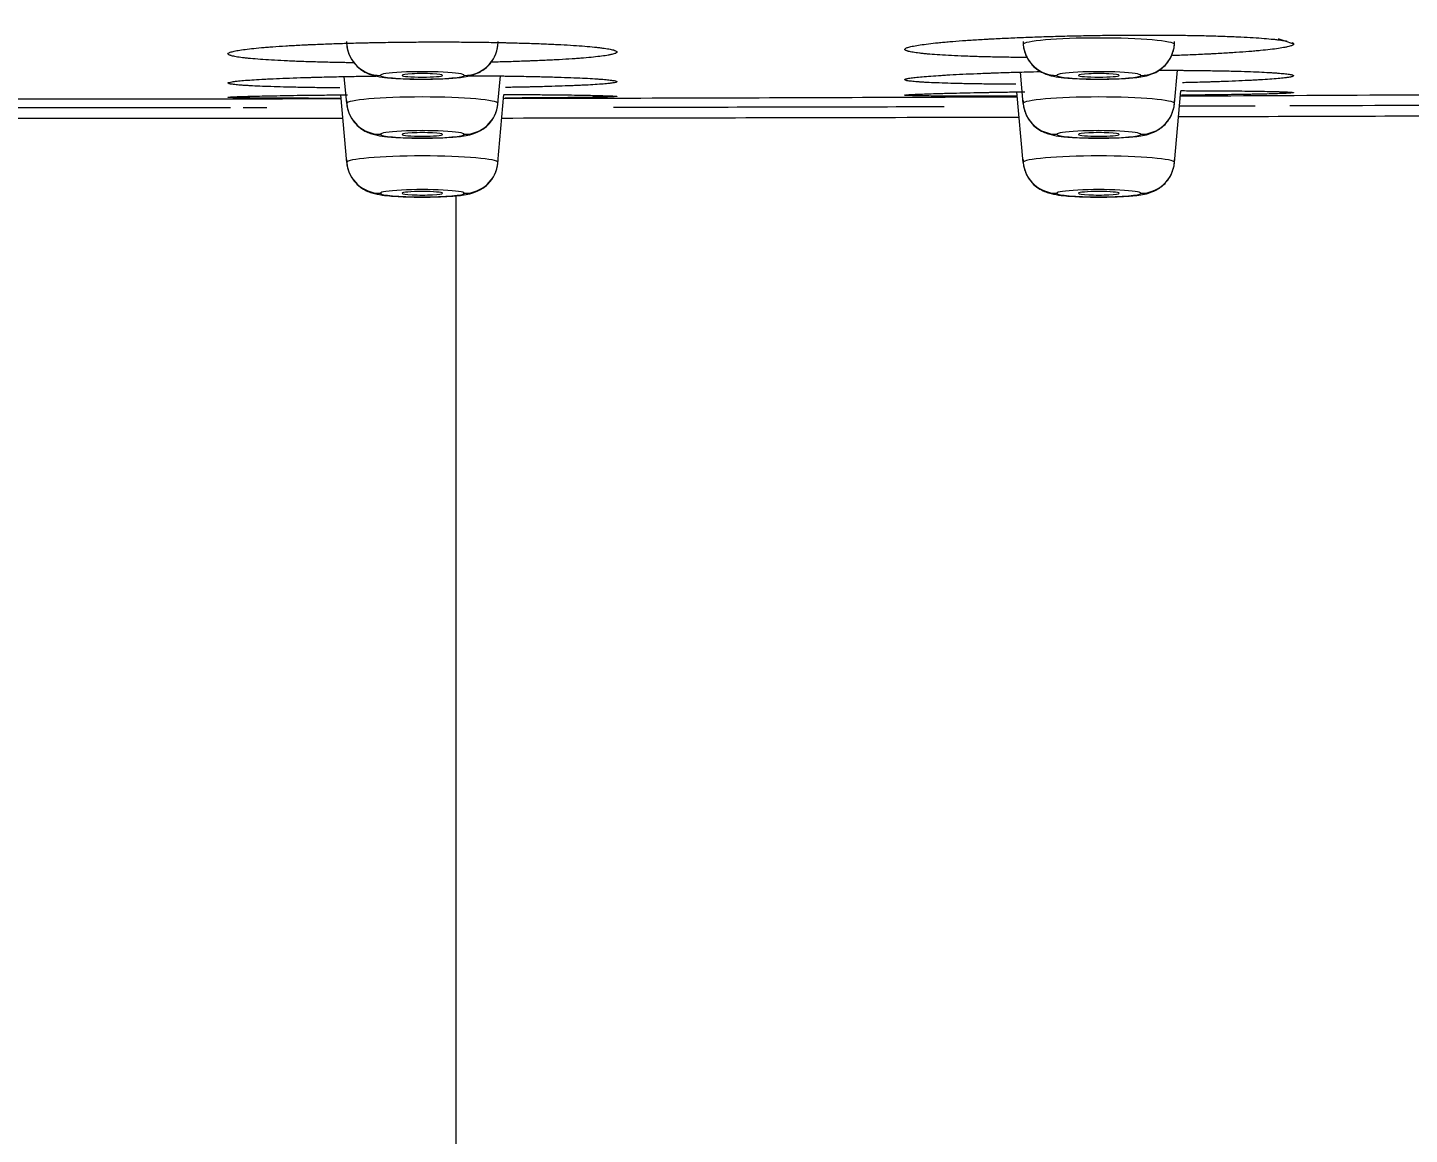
# Model space of a CAD drawing. Header units: millimetres. Extents: x 2433 to 4809, y -10272 to -6912.
# Drawn here: x 3183.12 to 3223.97, y -8053.73 to -8021.01 of the extents above; entities that cross this region are included whole.
import ezdxf

# ---------------------------------------------------------------- set-up
doc = ezdxf.new("R2010")
doc.units = ezdxf.units.MM
doc.layers.add('DIM', color=3, linetype='Continuous', lineweight=13)
doc.styles.add('ARIAL', font='arial.ttf')
doc.dimstyles.get("Standard").update_dxf_attribs({"dimtxt": 15, "dimasz": 15, "dimexe": 0.18, "dimexo": 0.0625, "dimgap": 4, "dimtad": 0, "dimtih": 1, "dimtoh": 1, "dimdec": 1, "dimdsep": 46, "dimtxsty": 'ARIAL', "dimcen": 0, "dimclrd": 3, "dimclre": 3, "dimclrt": 3, "dimadec": 0, "dimazin": 0, "dimtfac": 1, "dimtdec": 1, "dimtofl": 0, "dimtmove": 0, "dimatfit": 3, "dimfxl": 1, "dimtolj": 1, "dimtzin": 0, "dimarcsym": 0})

# ---------------------------------------------------------------- blocks, each defined once
blk = doc.blocks.new('*D39')
at = {"layer": 'Defpoints', "color": 0, "transparency": 16777216}
for p in [(3049.874, -8014.142), (3319.8, -8014.414), (3319.8, -8083.189)]:
    blk.add_point(p, dxfattribs=at)
at = {"layer": 'DIM', "color": 3, "lineweight": -2, "transparency": 16777216}
for p, q in [((3049.874, -8014.204), (3049.874, -8083.369)), ((3319.8, -8014.476), (3319.8, -8083.369)), ((3067.874, -8083.189), (3233.417, -8083.189)), ((3301.8, -8083.189), (3283.432, -8083.189))]:
    blk.add_line(p, q, dxfattribs=at)
at = {"layer": 'DIM', "color": 3, "transparency": 16777216}
for points in [[(3067.874, -8080.189), (3067.874, -8086.189), (3049.874, -8083.189)], [(3301.8, -8080.189), (3301.8, -8086.189), (3319.8, -8083.189)]]:
    blk.add_solid(points, dxfattribs=at)
at = {"layer": 'DIM', "color": 3, "transparency": 16777216, "insert": (3258.425, -8083.189), "char_height": 18, "attachment_point": 5, "style": 'ARIAL'}
blk.add_mtext('\\A1;270', dxfattribs=at)
blk = doc.blocks.new('*D46')
at = {"layer": 'Defpoints', "color": 0, "transparency": 16777216}
for p in [(3184.787, -7905.985), (3696.954, -9950.155), (3696.954, -9950.155)]:
    blk.add_point(p, dxfattribs=at)
at = {"layer": 'DIM', "color": 3, "lineweight": -2, "transparency": 16777216}
for p, q in [((3184.85, -7905.985), (3697.134, -7905.985)), ((3696.954, -7923.985), (3696.954, -8911.271)), ((3696.954, -9932.155), (3696.954, -8944.87)), ((3697.016, -9950.155), (3697.134, -9950.155))]:
    blk.add_line(p, q, dxfattribs=at)
at = {"layer": 'DIM', "color": 3, "transparency": 16777216}
for points in [[(3693.954, -7923.985), (3699.954, -7923.985), (3696.954, -7905.985)], [(3693.954, -9932.155), (3699.954, -9932.155), (3696.954, -9950.155)]]:
    blk.add_solid(points, dxfattribs=at)
at = {"layer": 'DIM', "color": 3, "transparency": 16777216, "insert": (3696.954, -8928.07), "char_height": 18, "attachment_point": 5, "style": 'ARIAL'}
blk.add_mtext('\\A1;(2280)', dxfattribs=at)

msp = doc.modelspace()

# ---------------------------------------------------------------- linework, layer by layer
at = {"linetype": 'Continuous', "lineweight": 18}
for p, q in [((3212.551, -8023.256), (3212.47, -8022.327)), ((3217.024, -8023.256), (3217.11, -8022.272)), ((3192.551, -8023.256), (3192.481, -8022.46)), ((3197.024, -8023.256), (3197.095, -8022.44)), ((3192.551, -8024.999), (3192.376, -8022.999)), ((3197.024, -8024.999), (3197.201, -8022.986)), ((3212.551, -8024.999), (3212.368, -8022.912)), ((3217.024, -8024.999), (3217.21, -8022.875)), ((3195.787, -8366.425), (3195.787, -8025.981))]:
    msp.add_line(p, q, dxfattribs=at)
at = {"linetype": 'Continuous', "lineweight": 13}
for centre, major_axis, ratio, start_param, end_param in [((3193.547, -8021.426), (1, 0), 0.996195, 3.228859, 4.712389), ((3196.028, -8021.426), (-1, 0), 0.996195, 1.570796, 3.054326), ((3214.787, -8021.513), (-2.236, 0), 0.087156, 3.141593, 6.283185), ((3213.547, -8021.426), (1, 0), 0.996195, 3.228859, 4.712389), ((3216.028, -8021.426), (-1, 0), 0.996195, 1.570796, 3.054326), ((3194.787, -8022.422), (1.24, 0), 0.087156, 0, 3.141593), ((3214.787, -8022.422), (1.24, 0), 0.087156, 0, 3.141593), ((3194.787, -8022.422), (1.24, 0), 0.087156, 3.141593, 6.283185), ((3214.787, -8022.422), (1.24, 0), 0.087156, 3.141593, 6.283185), ((3194.787, -8023.256), (-2.236, 0), 0.087156, 3.141593, 6.283185), ((3214.787, -8023.256), (-2.236, 0), 0.087156, 3.141593, 6.283185), ((3194.787, -8024.165), (1.24, 0), 0.087156, 0, 3.141593), ((3194.787, -8024.165), (1.24, 0), 0.087156, 3.141593, 6.283185), ((3214.787, -8024.165), (1.24, 0), 0.087156, 0, 3.141593), ((3214.787, -8024.165), (1.24, 0), 0.087156, 3.141593, 6.283185), ((3194.787, -8024.999), (-2.236, 0), 0.087156, 3.141593, 6.283185), ((3214.787, -8024.999), (-2.236, 0), 0.087156, 3.141593, 6.283185), ((3194.787, -8025.908), (1.24, 0), 0.087156, 0, 3.141593), ((3194.787, -8025.908), (1.24, 0), 0.087156, 3.141593, 6.283185), ((3214.787, -8025.908), (1.24, 0), 0.087156, 0, 3.141593), ((3214.787, -8025.908), (1.24, 0), 0.087156, 3.141593, 6.283185)]:
    msp.add_ellipse(centre, major_axis=major_axis, ratio=ratio, start_param=start_param, end_param=end_param, dxfattribs=at)
at = {"linetype": 'Continuous', "lineweight": 18}
for centre, major_axis, ratio, start_param, end_param in [((3194.787, -8022.422), (0.6, 0), 0.087156, 0, 3.141593), ((3214.787, -8022.422), (0.6, 0), 0.087156, 0, 3.141593), ((3194.787, -8022.422), (0.6, 0), 0.087156, 3.141593, 6.283185), ((3214.787, -8022.422), (0.6, 0), 0.087156, 3.141593, 6.283185), ((3193.547, -8023.169), (1, 0), 0.996195, 3.228859, 4.712389), ((3196.028, -8023.169), (-1, 0), 0.996195, 1.570796, 3.054326), ((3213.547, -8023.169), (1, 0), 0.996195, 3.228859, 4.712389), ((3216.028, -8023.169), (-1, 0), 0.996195, 1.570796, 3.054326), ((3194.787, -8024.168), (0.6, 0), 0.087156, 0, 3.141593), ((3194.787, -8024.168), (0.6, 0), 0.087156, 3.141593, 6.283185), ((3214.787, -8024.168), (0.6, 0), 0.087156, 0, 3.141593), ((3214.787, -8024.168), (0.6, 0), 0.087156, 3.141593, 6.283185), ((3193.547, -8024.912), (1, 0), 0.996195, 3.228859, 4.712389), ((3196.028, -8024.912), (-1, 0), 0.996195, 1.570796, 3.054326), ((3213.547, -8024.912), (1, 0), 0.996195, 3.228859, 4.712389), ((3216.028, -8024.912), (-1, 0), 0.996195, 1.570796, 3.054326), ((3194.787, -8025.908), (-0.6, 0), 0.087156, 3.141593, 6.283185), ((3194.787, -8025.908), (-0.6, 0), 0.087156, 0, 3.141593), ((3214.787, -8025.908), (-0.6, 0), 0.087156, 3.141593, 6.283185), ((3214.787, -8025.908), (-0.6, 0), 0.087156, 0, 3.141593)]:
    msp.add_ellipse(centre, major_axis=major_axis, ratio=ratio, start_param=start_param, end_param=end_param, dxfattribs=at)
for points, knots in [([(3189.042, -8021.783), (3189.043, -8021.773), (3189.053, -8021.763), (3189.094, -8021.742), (3189.123, -8021.732), (3189.18, -8021.717), (3189.202, -8021.711), (3189.249, -8021.701), (3189.275, -8021.696), (3189.36, -8021.681), (3189.425, -8021.671), (3189.571, -8021.651), (3189.651, -8021.641), (3189.829, -8021.622), (3189.926, -8021.612), (3190.058, -8021.6), (3190.084, -8021.598), (3190.139, -8021.593), (3190.167, -8021.591), (3190.252, -8021.584), (3190.31, -8021.58), (3190.49, -8021.567), (3190.616, -8021.558), (3190.882, -8021.542), (3191.021, -8021.534), (3191.24, -8021.523), (3191.315, -8021.52), (3191.429, -8021.514), (3191.467, -8021.512), (3191.545, -8021.509), (3191.585, -8021.507), (3191.783, -8021.499), (3191.945, -8021.493), (3192.277, -8021.481), (3192.447, -8021.476), (3192.794, -8021.466), (3192.972, -8021.461), (3193.198, -8021.456), (3193.244, -8021.455), (3193.335, -8021.453), (3193.381, -8021.452), (3193.519, -8021.45), (3193.611, -8021.448), (3193.888, -8021.444), (3194.073, -8021.441), (3194.445, -8021.437), (3194.632, -8021.436), (3194.914, -8021.435), (3195.008, -8021.434), (3195.15, -8021.434), (3195.197, -8021.434), (3195.292, -8021.434), (3195.339, -8021.434), (3195.574, -8021.434), (3195.76, -8021.435), (3196.127, -8021.438), (3196.309, -8021.44), (3196.667, -8021.444), (3196.844, -8021.447), (3197.062, -8021.451), (3197.106, -8021.452), (3197.192, -8021.454), (3197.321, -8021.457), (3197.447, -8021.46), (3197.695, -8021.467), (3197.855, -8021.471), (3198.166, -8021.482), (3198.317, -8021.487), (3198.535, -8021.497), (3198.606, -8021.5), (3198.711, -8021.505), (3198.746, -8021.507), (3198.814, -8021.51), (3198.848, -8021.512), (3199.013, -8021.521), (3199.138, -8021.528), (3199.374, -8021.543), (3199.484, -8021.551), (3199.69, -8021.568), (3199.786, -8021.577), (3199.896, -8021.588), (3199.918, -8021.59), (3199.96, -8021.595), (3200.021, -8021.602), (3200.077, -8021.609), (3200.184, -8021.623), (3200.246, -8021.633), (3200.354, -8021.652), (3200.399, -8021.662), (3200.444, -8021.675), (3200.453, -8021.677), (3200.469, -8021.682), (3200.476, -8021.685), (3200.497, -8021.692), (3200.508, -8021.698), (3200.535, -8021.713), (3200.544, -8021.723), (3200.542, -8021.734)], [0, 0, 0, 0, 0.03125, 0.03125, 0.0625, 0.0625, 0.078125, 0.078125, 0.09375, 0.09375, 0.125, 0.125, 0.15625, 0.15625, 0.1875, 0.1875, 0.195313, 0.195313, 0.203125, 0.203125, 0.21875, 0.21875, 0.25, 0.25, 0.28125, 0.28125, 0.296875, 0.296875, 0.304687, 0.304687, 0.3125, 0.3125, 0.34375, 0.34375, 0.375, 0.375, 0.40625, 0.40625, 0.414062, 0.414062, 0.421875, 0.421875, 0.4375, 0.4375, 0.46875, 0.46875, 0.5, 0.5, 0.515625, 0.515625, 0.523437, 0.523437, 0.53125, 0.53125, 0.5625, 0.5625, 0.59375, 0.59375, 0.625, 0.625, 0.632812, 0.632812, 0.640625, 0.65625, 0.65625, 0.6875, 0.6875, 0.71875, 0.71875, 0.734375, 0.734375, 0.742187, 0.742187, 0.75, 0.75, 0.78125, 0.78125, 0.8125, 0.8125, 0.84375, 0.84375, 0.851562, 0.851562, 0.859375, 0.875, 0.875, 0.90625, 0.90625, 0.9375, 0.9375, 0.945312, 0.945312, 0.953125, 0.953125, 0.96875, 0.96875, 1, 1, 1, 1]), ([(3192.547, -8021.426), (3192.549, -8021.564), (3192.593, -8021.787), (3192.757, -8022.063), (3192.944, -8022.24), (3193.132, -8022.352), (3193.305, -8022.416), (3193.501, -8022.462), (3193.781, -8022.499), (3194.238, -8022.526), (3194.64, -8022.537), (3194.817, -8022.534), (3194.826, -8022.533)], [0, 0, 0, 0, 0.122527, 0.215408, 0.294634, 0.364592, 0.427727, 0.496738, 0.634659, 0.831916, 0.991471, 1, 1, 1, 1]), ([(3194.826, -8022.533), (3195.004, -8022.533), (3195.349, -8022.527), (3195.853, -8022.492), (3196.143, -8022.461), (3196.49, -8022.337), (3196.752, -8022.148), (3196.952, -8021.859), (3197.021, -8021.602), (3197.028, -8021.454), (3197.028, -8021.426)], [0, 0, 0, 0, 0.162675, 0.337768, 0.550867, 0.638384, 0.752048, 0.857541, 0.972916, 1, 1, 1, 1]), ([(3209.051, -8021.652), (3209.052, -8021.641), (3209.062, -8021.631), (3209.102, -8021.609), (3209.132, -8021.598), (3209.189, -8021.582), (3209.21, -8021.576), (3209.258, -8021.565), (3209.284, -8021.56), (3209.368, -8021.543), (3209.433, -8021.532), (3209.579, -8021.511), (3209.66, -8021.5), (3209.837, -8021.478), (3209.934, -8021.468), (3210.066, -8021.454), (3210.093, -8021.452), (3210.147, -8021.447), (3210.175, -8021.444), (3210.26, -8021.436), (3210.318, -8021.431), (3210.498, -8021.416), (3210.624, -8021.406), (3210.89, -8021.387), (3211.029, -8021.377), (3211.248, -8021.364), (3211.322, -8021.36), (3211.437, -8021.353), (3211.475, -8021.351), (3211.553, -8021.347), (3211.592, -8021.344), (3211.79, -8021.334), (3211.953, -8021.326), (3212.285, -8021.311), (3212.455, -8021.304), (3212.802, -8021.29), (3212.979, -8021.284), (3213.206, -8021.276), (3213.251, -8021.275), (3213.343, -8021.272), (3213.388, -8021.271), (3213.526, -8021.267), (3213.618, -8021.264), (3213.895, -8021.257), (3214.08, -8021.253), (3214.452, -8021.245), (3214.639, -8021.242), (3214.921, -8021.238), (3215.015, -8021.237), (3215.157, -8021.235), (3215.204, -8021.234), (3215.299, -8021.234), (3215.346, -8021.233), (3215.581, -8021.231), (3215.767, -8021.23), (3216.134, -8021.229), (3216.316, -8021.23), (3216.674, -8021.231), (3216.851, -8021.232), (3217.069, -8021.235), (3217.113, -8021.235), (3217.199, -8021.236), (3217.328, -8021.238), (3217.454, -8021.24), (3217.702, -8021.244), (3217.863, -8021.248), (3218.173, -8021.255), (3218.324, -8021.26), (3218.542, -8021.267), (3218.613, -8021.27), (3218.718, -8021.274), (3218.753, -8021.276), (3218.821, -8021.279), (3218.855, -8021.28), (3219.021, -8021.288), (3219.146, -8021.294), (3219.381, -8021.308), (3219.492, -8021.315), (3219.698, -8021.331), (3219.794, -8021.339), (3219.904, -8021.35), (3219.926, -8021.352), (3219.968, -8021.356), (3220.029, -8021.363), (3220.086, -8021.37), (3220.192, -8021.384), (3220.254, -8021.393), (3220.322, -8021.405), (3220.335, -8021.408), (3220.347, -8021.41)], [0, 0, 0, 0, 0.034187, 0.034187, 0.068375, 0.068375, 0.085469, 0.085469, 0.102562, 0.102562, 0.13675, 0.13675, 0.170937, 0.170937, 0.205125, 0.205125, 0.213672, 0.213672, 0.222218, 0.222218, 0.239312, 0.239312, 0.2735, 0.2735, 0.307687, 0.307687, 0.324781, 0.324781, 0.333328, 0.333328, 0.341875, 0.341875, 0.376062, 0.376062, 0.410249, 0.410249, 0.444437, 0.444437, 0.452984, 0.452984, 0.461531, 0.461531, 0.478624, 0.478624, 0.512812, 0.512812, 0.546999, 0.546999, 0.564093, 0.564093, 0.57264, 0.57264, 0.581187, 0.581187, 0.615374, 0.615374, 0.649562, 0.649562, 0.683749, 0.683749, 0.692296, 0.692296, 0.700843, 0.717936, 0.717936, 0.752124, 0.752124, 0.786311, 0.786311, 0.803405, 0.803405, 0.811952, 0.811952, 0.820499, 0.820499, 0.854686, 0.854686, 0.888874, 0.888874, 0.923061, 0.923061, 0.931608, 0.931608, 0.940155, 0.957249, 0.957249, 0.991436, 0.991436, 1, 1, 1, 1]), ([(3212.547, -8021.426), (3212.549, -8021.564), (3212.593, -8021.787), (3212.757, -8022.063), (3212.944, -8022.24), (3213.132, -8022.352), (3213.305, -8022.416), (3213.501, -8022.462), (3213.781, -8022.499), (3214.238, -8022.526), (3214.64, -8022.537), (3214.817, -8022.534), (3214.826, -8022.533)], [0, 0, 0, 0, 0.122527, 0.215408, 0.294634, 0.364592, 0.427727, 0.496738, 0.634659, 0.831916, 0.991471, 1, 1, 1, 1]), ([(3214.826, -8022.533), (3215.004, -8022.533), (3215.349, -8022.527), (3215.853, -8022.492), (3216.143, -8022.461), (3216.49, -8022.337), (3216.752, -8022.148), (3216.952, -8021.859), (3217.021, -8021.602), (3217.028, -8021.454), (3217.028, -8021.426)], [0, 0, 0, 0, 0.162675, 0.337768, 0.550867, 0.638384, 0.752048, 0.857541, 0.972916, 1, 1, 1, 1]), ([(3220.552, -8021.496), (3220.551, -8021.507), (3220.54, -8021.518), (3220.5, -8021.54), (3220.471, -8021.551), (3220.414, -8021.568), (3220.392, -8021.573), (3220.357, -8021.581), (3220.345, -8021.584), (3220.319, -8021.59), (3220.305, -8021.592), (3220.235, -8021.606), (3220.17, -8021.617), (3220.024, -8021.638), (3219.943, -8021.649), (3219.766, -8021.669), (3219.669, -8021.68), (3219.537, -8021.692), (3219.51, -8021.695), (3219.456, -8021.7), (3219.428, -8021.702), (3219.343, -8021.71), (3219.284, -8021.714), (3219.105, -8021.729), (3218.979, -8021.738), (3218.713, -8021.756), (3218.574, -8021.764), (3218.355, -8021.777), (3218.28, -8021.781), (3218.166, -8021.787), (3218.127, -8021.789), (3218.049, -8021.793), (3218.01, -8021.795), (3217.812, -8021.805), (3217.65, -8021.812), (3217.317, -8021.825), (3217.148, -8021.832), (3216.97, -8021.838), (3216.967, -8021.838), (3216.963, -8021.838)], [0, 0, 0, 0, 0.083188, 0.083188, 0.166376, 0.166376, 0.207969, 0.207969, 0.228766, 0.228766, 0.249563, 0.249563, 0.332751, 0.332751, 0.415939, 0.415939, 0.499127, 0.499127, 0.519924, 0.519924, 0.54072, 0.54072, 0.582314, 0.582314, 0.665502, 0.665502, 0.74869, 0.74869, 0.790284, 0.790284, 0.811081, 0.811081, 0.831878, 0.831878, 0.915065, 0.915065, 0.998253, 0.998253, 1, 1, 1, 1]), ([(3220.489, -8021.447), (3220.49, -8021.448), (3220.491, -8021.448), (3220.506, -8021.453), (3220.517, -8021.459), (3220.544, -8021.475), (3220.553, -8021.485), (3220.552, -8021.496)], [0, 0, 0, 0, 0.020249, 0.020249, 0.346833, 0.346833, 1, 1, 1, 1]), ([(3192.752, -8022.051), (3192.689, -8022.05), (3192.627, -8022.049), (3192.522, -8022.047), (3192.478, -8022.046), (3192.392, -8022.045), (3192.263, -8022.042), (3192.137, -8022.039), (3191.889, -8022.034), (3191.729, -8022.03), (3191.418, -8022.02), (3191.268, -8022.015), (3191.05, -8022.007), (3190.979, -8022.004), (3190.874, -8022), (3190.839, -8021.998), (3190.771, -8021.995), (3190.737, -8021.993), (3190.571, -8021.985), (3190.447, -8021.979), (3190.212, -8021.965), (3190.101, -8021.957), (3189.896, -8021.942), (3189.8, -8021.934), (3189.69, -8021.923), (3189.668, -8021.921), (3189.626, -8021.917), (3189.565, -8021.91), (3189.509, -8021.904), (3189.402, -8021.891), (3189.34, -8021.882), (3189.232, -8021.863), (3189.187, -8021.854), (3189.141, -8021.841), (3189.132, -8021.839), (3189.116, -8021.834), (3189.109, -8021.832), (3189.088, -8021.824), (3189.077, -8021.819), (3189.049, -8021.804), (3189.041, -8021.794), (3189.042, -8021.783)], [0, 0, 0, 0, 0.028655, 0.028655, 0.048891, 0.048891, 0.069127, 0.1096, 0.1096, 0.190546, 0.190546, 0.271491, 0.271491, 0.311964, 0.311964, 0.3322, 0.3322, 0.352436, 0.352436, 0.433382, 0.433382, 0.514327, 0.514327, 0.595273, 0.595273, 0.615509, 0.615509, 0.635745, 0.676218, 0.676218, 0.757164, 0.757164, 0.838109, 0.838109, 0.858345, 0.858345, 0.878582, 0.878582, 0.919055, 0.919055, 1, 1, 1, 1]), ([(3200.542, -8021.734), (3200.541, -8021.744), (3200.531, -8021.755), (3200.491, -8021.775), (3200.461, -8021.785), (3200.404, -8021.8), (3200.383, -8021.805), (3200.347, -8021.813), (3200.335, -8021.816), (3200.309, -8021.821), (3200.295, -8021.823), (3200.225, -8021.836), (3200.16, -8021.845), (3200.014, -8021.864), (3199.933, -8021.874), (3199.756, -8021.892), (3199.659, -8021.901), (3199.527, -8021.912), (3199.5, -8021.914), (3199.445, -8021.918), (3199.417, -8021.92), (3199.333, -8021.927), (3199.274, -8021.931), (3199.095, -8021.943), (3198.968, -8021.951), (3198.703, -8021.966), (3198.563, -8021.973), (3198.344, -8021.983), (3198.27, -8021.986), (3198.155, -8021.991), (3198.117, -8021.992), (3198.039, -8021.996), (3198, -8021.997), (3197.802, -8022.005), (3197.639, -8022.01), (3197.307, -8022.021), (3197.137, -8022.025), (3196.921, -8022.031), (3196.878, -8022.032), (3196.835, -8022.033)], [0, 0, 0, 0, 0.081659, 0.081659, 0.163319, 0.163319, 0.204148, 0.204148, 0.224563, 0.224563, 0.244978, 0.244978, 0.326637, 0.326637, 0.408297, 0.408297, 0.489956, 0.489956, 0.510371, 0.510371, 0.530786, 0.530786, 0.571615, 0.571615, 0.653275, 0.653275, 0.734934, 0.734934, 0.775764, 0.775764, 0.796178, 0.796178, 0.816593, 0.816593, 0.898252, 0.898252, 0.979912, 0.979912, 1, 1, 1, 1]), ([(3212.663, -8021.894), (3212.634, -8021.894), (3212.605, -8021.894), (3212.533, -8021.893), (3212.489, -8021.893), (3212.403, -8021.892), (3212.274, -8021.89), (3212.148, -8021.889), (3211.9, -8021.885), (3211.74, -8021.882), (3211.429, -8021.875), (3211.278, -8021.871), (3211.061, -8021.864), (3210.989, -8021.862), (3210.884, -8021.858), (3210.849, -8021.857), (3210.781, -8021.854), (3210.748, -8021.853), (3210.582, -8021.846), (3210.457, -8021.84), (3210.222, -8021.828), (3210.112, -8021.821), (3209.906, -8021.807), (3209.81, -8021.8), (3209.7, -8021.79), (3209.678, -8021.788), (3209.636, -8021.784), (3209.575, -8021.778), (3209.519, -8021.771), (3209.412, -8021.759), (3209.35, -8021.75), (3209.242, -8021.732), (3209.196, -8021.722), (3209.15, -8021.71), (3209.142, -8021.708), (3209.126, -8021.703), (3209.118, -8021.701), (3209.097, -8021.693), (3209.086, -8021.688), (3209.059, -8021.673), (3209.05, -8021.662), (3209.051, -8021.652)], [0, 0, 0, 0, 0.013604, 0.013604, 0.034154, 0.034154, 0.054704, 0.095804, 0.095804, 0.178003, 0.178003, 0.260203, 0.260203, 0.301303, 0.301303, 0.321853, 0.321853, 0.342403, 0.342403, 0.424602, 0.424602, 0.506802, 0.506802, 0.589002, 0.589002, 0.609552, 0.609552, 0.630102, 0.671201, 0.671201, 0.753401, 0.753401, 0.835601, 0.835601, 0.856151, 0.856151, 0.876701, 0.876701, 0.9178, 0.9178, 1, 1, 1, 1]), ([(3209.048, -8022.549), (3209.05, -8022.543), (3209.061, -8022.536), (3209.102, -8022.523), (3209.132, -8022.516), (3209.21, -8022.503), (3209.258, -8022.496), (3209.372, -8022.482), (3209.437, -8022.475), (3209.584, -8022.461), (3209.666, -8022.454), (3209.844, -8022.44), (3209.942, -8022.433), (3210.074, -8022.425), (3210.101, -8022.423), (3210.156, -8022.42), (3210.184, -8022.418), (3210.269, -8022.413), (3210.327, -8022.41), (3210.508, -8022.4), (3210.635, -8022.393), (3210.901, -8022.38), (3211.041, -8022.374), (3211.26, -8022.365), (3211.335, -8022.362), (3211.45, -8022.358), (3211.488, -8022.356), (3211.566, -8022.353), (3211.606, -8022.352), (3211.804, -8022.345), (3211.967, -8022.339), (3212.3, -8022.329), (3212.47, -8022.324), (3212.781, -8022.316), (3212.921, -8022.312), (3213.063, -8022.309)], [0, 0, 0, 0, 0.078186, 0.078186, 0.156372, 0.156372, 0.234558, 0.234558, 0.312744, 0.312744, 0.39093, 0.39093, 0.469116, 0.469116, 0.488663, 0.488663, 0.50821, 0.50821, 0.547303, 0.547303, 0.625489, 0.625489, 0.703675, 0.703675, 0.742768, 0.742768, 0.762314, 0.762314, 0.781861, 0.781861, 0.860047, 0.860047, 0.938233, 0.938233, 1, 1, 1, 1]), ([(3216.57, -8022.27), (3216.729, -8022.27), (3216.887, -8022.271), (3217.086, -8022.272), (3217.13, -8022.272), (3217.216, -8022.273), (3217.345, -8022.274), (3217.47, -8022.275), (3217.718, -8022.277), (3217.878, -8022.279), (3218.188, -8022.284), (3218.338, -8022.287), (3218.556, -8022.291), (3218.627, -8022.293), (3218.731, -8022.295), (3218.766, -8022.296), (3218.834, -8022.298), (3218.867, -8022.299), (3219.033, -8022.304), (3219.157, -8022.308), (3219.391, -8022.317), (3219.501, -8022.321), (3219.706, -8022.331), (3219.801, -8022.336), (3219.911, -8022.343), (3219.932, -8022.344), (3219.974, -8022.347), (3220.035, -8022.351), (3220.091, -8022.356), (3220.196, -8022.364), (3220.319, -8022.376), (3220.408, -8022.389), (3220.462, -8022.398), (3220.478, -8022.402), (3220.504, -8022.408), (3220.515, -8022.412), (3220.541, -8022.422), (3220.549, -8022.429), (3220.547, -8022.435)], [0, 0, 0, 0, 0.069262, 0.069262, 0.088653, 0.088653, 0.108043, 0.146824, 0.146824, 0.224385, 0.224385, 0.301947, 0.301947, 0.340728, 0.340728, 0.360118, 0.360118, 0.379508, 0.379508, 0.45707, 0.45707, 0.534631, 0.534631, 0.612193, 0.612193, 0.631583, 0.631583, 0.650973, 0.689754, 0.689754, 0.767316, 0.844877, 0.844877, 0.883658, 0.883658, 0.922439, 0.922439, 1, 1, 1, 1]), ([(3192.349, -8022.795), (3192.327, -8022.795), (3192.221, -8022.794), (3192.116, -8022.793), (3191.868, -8022.79), (3191.708, -8022.787), (3191.398, -8022.782), (3191.248, -8022.78), (3191.031, -8022.775), (3190.96, -8022.774), (3190.856, -8022.771), (3190.821, -8022.77), (3190.753, -8022.769), (3190.72, -8022.768), (3190.555, -8022.763), (3190.43, -8022.76), (3190.197, -8022.752), (3190.087, -8022.748), (3189.883, -8022.739), (3189.788, -8022.735), (3189.679, -8022.729), (3189.657, -8022.727), (3189.616, -8022.725), (3189.555, -8022.721), (3189.499, -8022.718), (3189.394, -8022.71), (3189.332, -8022.705), (3189.226, -8022.694), (3189.181, -8022.689), (3189.136, -8022.681), (3189.128, -8022.68), (3189.112, -8022.677), (3189.105, -8022.676), (3189.085, -8022.671), (3189.074, -8022.668), (3189.047, -8022.66), (3189.039, -8022.654), (3189.041, -8022.647)], [0, 0, 0, 0, 0.010838, 0.053845, 0.053845, 0.139859, 0.139859, 0.225873, 0.225873, 0.26888, 0.26888, 0.290384, 0.290384, 0.311887, 0.311887, 0.397901, 0.397901, 0.483915, 0.483915, 0.569929, 0.569929, 0.591433, 0.591433, 0.612937, 0.655944, 0.655944, 0.741958, 0.741958, 0.827972, 0.827972, 0.849475, 0.849475, 0.870979, 0.870979, 0.913986, 0.913986, 1, 1, 1, 1]), ([(3189.041, -8022.647), (3189.043, -8022.641), (3189.054, -8022.635), (3189.096, -8022.623), (3189.156, -8022.611), (3189.252, -8022.598), (3189.366, -8022.586), (3189.431, -8022.579), (3189.578, -8022.567), (3189.66, -8022.561), (3189.839, -8022.549), (3189.936, -8022.543), (3190.068, -8022.536), (3190.095, -8022.535), (3190.15, -8022.532), (3190.178, -8022.531), (3190.264, -8022.526), (3190.322, -8022.523), (3190.503, -8022.515), (3190.629, -8022.51), (3190.896, -8022.5), (3191.036, -8022.495), (3191.255, -8022.488), (3191.33, -8022.485), (3191.445, -8022.482), (3191.483, -8022.481), (3191.561, -8022.479), (3191.601, -8022.478), (3191.799, -8022.472), (3191.962, -8022.468), (3192.295, -8022.461), (3192.465, -8022.457), (3192.813, -8022.451), (3192.991, -8022.448), (3193.217, -8022.445), (3193.263, -8022.444), (3193.346, -8022.443), (3193.384, -8022.442), (3193.422, -8022.442)], [0, 0, 0, 0, 0.074322, 0.074322, 0.148644, 0.222965, 0.222965, 0.297287, 0.297287, 0.371609, 0.371609, 0.445931, 0.445931, 0.464511, 0.464511, 0.483092, 0.483092, 0.520253, 0.520253, 0.594575, 0.594575, 0.668896, 0.668896, 0.706057, 0.706057, 0.724638, 0.724638, 0.743218, 0.743218, 0.81754, 0.81754, 0.891862, 0.891862, 0.966184, 0.966184, 0.984764, 0.984764, 1, 1, 1, 1]), ([(3196.171, -8022.432), (3196.284, -8022.432), (3196.397, -8022.433), (3196.687, -8022.435), (3196.864, -8022.437), (3197.082, -8022.439), (3197.126, -8022.44), (3197.212, -8022.441), (3197.34, -8022.443), (3197.466, -8022.445), (3197.714, -8022.449), (3197.874, -8022.451), (3198.184, -8022.458), (3198.334, -8022.461), (3198.551, -8022.467), (3198.622, -8022.469), (3198.727, -8022.472), (3198.761, -8022.473), (3198.829, -8022.475), (3198.863, -8022.476), (3199.028, -8022.482), (3199.152, -8022.486), (3199.386, -8022.496), (3199.496, -8022.501), (3199.701, -8022.511), (3199.796, -8022.516), (3199.905, -8022.523), (3199.927, -8022.525), (3199.968, -8022.527), (3200.029, -8022.532), (3200.085, -8022.536), (3200.19, -8022.544), (3200.313, -8022.556), (3200.402, -8022.568), (3200.456, -8022.577), (3200.471, -8022.58), (3200.498, -8022.586), (3200.509, -8022.59), (3200.535, -8022.599), (3200.542, -8022.605), (3200.541, -8022.611)], [0, 0, 0, 0, 0.045767, 0.045767, 0.119169, 0.119169, 0.13752, 0.13752, 0.15587, 0.192572, 0.192572, 0.265974, 0.265974, 0.339377, 0.339377, 0.376078, 0.376078, 0.394429, 0.394429, 0.412779, 0.412779, 0.486182, 0.486182, 0.559585, 0.559585, 0.632987, 0.632987, 0.651338, 0.651338, 0.669688, 0.70639, 0.70639, 0.779792, 0.853195, 0.853195, 0.889896, 0.889896, 0.926597, 0.926597, 1, 1, 1, 1]), ([(3200.541, -8022.611), (3200.539, -8022.618), (3200.527, -8022.624), (3200.486, -8022.636), (3200.456, -8022.642), (3200.398, -8022.651), (3200.376, -8022.654), (3200.34, -8022.658), (3200.327, -8022.66), (3200.301, -8022.663), (3200.287, -8022.664), (3200.216, -8022.672), (3200.151, -8022.677), (3200.004, -8022.689), (3199.922, -8022.694), (3199.743, -8022.705), (3199.646, -8022.71), (3199.514, -8022.716), (3199.487, -8022.718), (3199.432, -8022.72), (3199.404, -8022.721), (3199.318, -8022.725), (3199.26, -8022.727), (3199.079, -8022.734), (3198.952, -8022.739), (3198.686, -8022.747), (3198.546, -8022.752), (3198.327, -8022.757), (3198.252, -8022.759), (3198.137, -8022.762), (3198.099, -8022.763), (3198.021, -8022.765), (3197.981, -8022.766), (3197.783, -8022.77), (3197.62, -8022.773), (3197.387, -8022.777), (3197.319, -8022.779), (3197.251, -8022.78)], [0, 0, 0, 0, 0.087715, 0.087715, 0.175431, 0.175431, 0.219289, 0.219289, 0.241217, 0.241217, 0.263146, 0.263146, 0.350862, 0.350862, 0.438577, 0.438577, 0.526293, 0.526293, 0.548222, 0.548222, 0.57015, 0.57015, 0.614008, 0.614008, 0.701724, 0.701724, 0.789439, 0.789439, 0.833297, 0.833297, 0.855226, 0.855226, 0.877155, 0.877155, 0.96487, 0.96487, 1, 1, 1, 1]), ([(3212.338, -8022.686), (3212.323, -8022.686), (3212.223, -8022.685), (3212.125, -8022.685), (3211.877, -8022.683), (3211.717, -8022.682), (3211.407, -8022.678), (3211.257, -8022.676), (3211.04, -8022.673), (3210.969, -8022.671), (3210.864, -8022.669), (3210.83, -8022.669), (3210.762, -8022.667), (3210.728, -8022.666), (3210.563, -8022.663), (3210.439, -8022.66), (3210.205, -8022.653), (3210.095, -8022.649), (3209.891, -8022.641), (3209.796, -8022.637), (3209.687, -8022.631), (3209.665, -8022.63), (3209.624, -8022.628), (3209.563, -8022.624), (3209.507, -8022.621), (3209.401, -8022.613), (3209.34, -8022.608), (3209.233, -8022.597), (3209.188, -8022.592), (3209.144, -8022.585), (3209.135, -8022.583), (3209.119, -8022.58), (3209.112, -8022.579), (3209.092, -8022.574), (3209.081, -8022.571), (3209.054, -8022.562), (3209.046, -8022.556), (3209.048, -8022.549)], [0, 0, 0, 0, 0.007508, 0.05066, 0.05066, 0.136964, 0.136964, 0.223267, 0.223267, 0.266419, 0.266419, 0.287995, 0.287995, 0.309571, 0.309571, 0.395875, 0.395875, 0.482178, 0.482178, 0.568482, 0.568482, 0.590058, 0.590058, 0.611634, 0.654786, 0.654786, 0.741089, 0.741089, 0.827393, 0.827393, 0.848969, 0.848969, 0.870545, 0.870545, 0.913696, 0.913696, 1, 1, 1, 1]), ([(3220.547, -8022.435), (3220.546, -8022.442), (3220.534, -8022.449), (3220.493, -8022.463), (3220.463, -8022.47), (3220.405, -8022.48), (3220.383, -8022.483), (3220.347, -8022.489), (3220.335, -8022.49), (3220.309, -8022.494), (3220.295, -8022.495), (3220.224, -8022.504), (3220.158, -8022.511), (3220.011, -8022.524), (3219.93, -8022.53), (3219.751, -8022.543), (3219.654, -8022.55), (3219.522, -8022.557), (3219.495, -8022.559), (3219.44, -8022.562), (3219.412, -8022.564), (3219.326, -8022.568), (3219.268, -8022.571), (3219.087, -8022.58), (3218.961, -8022.586), (3218.694, -8022.597), (3218.554, -8022.602), (3218.335, -8022.61), (3218.26, -8022.612), (3218.146, -8022.616), (3218.107, -8022.617), (3218.029, -8022.62), (3217.99, -8022.621), (3217.791, -8022.627), (3217.628, -8022.631), (3217.396, -8022.637), (3217.33, -8022.639), (3217.264, -8022.64)], [0, 0, 0, 0, 0.087769, 0.087769, 0.175539, 0.175539, 0.219423, 0.219423, 0.241366, 0.241366, 0.263308, 0.263308, 0.351077, 0.351077, 0.438847, 0.438847, 0.526616, 0.526616, 0.548558, 0.548558, 0.570501, 0.570501, 0.614385, 0.614385, 0.702155, 0.702155, 0.789924, 0.789924, 0.833809, 0.833809, 0.855751, 0.855751, 0.877693, 0.877693, 0.965463, 0.965463, 1, 1, 1, 1]), ([(3177.191, -8023.108), (3178.196, -8023.109), (3182.805, -8023.115), (3187.872, -8023.115), (3191.923, -8023.11), (3192.387, -8023.11)], [0, 0, 0, 0, 0.198084, 0.90813, 1, 1, 1, 1]), ([(3192.381, -8023.103), (3192.341, -8023.103), (3192.216, -8023.103), (3192.093, -8023.103), (3191.846, -8023.102), (3191.687, -8023.102), (3191.378, -8023.101), (3191.228, -8023.101), (3191.012, -8023.1), (3190.941, -8023.1), (3190.837, -8023.1), (3190.803, -8023.1), (3190.735, -8023.099), (3190.702, -8023.099), (3190.537, -8023.099), (3190.414, -8023.098), (3190.181, -8023.096), (3190.072, -8023.096), (3189.87, -8023.094), (3189.775, -8023.093), (3189.667, -8023.091), (3189.646, -8023.091), (3189.605, -8023.091), (3189.544, -8023.09), (3189.489, -8023.089), (3189.385, -8023.087), (3189.324, -8023.086), (3189.219, -8023.083), (3189.175, -8023.081), (3189.132, -8023.079), (3189.123, -8023.079), (3189.108, -8023.078), (3189.101, -8023.078), (3189.081, -8023.076), (3189.071, -8023.076), (3189.046, -8023.073), (3189.038, -8023.071), (3189.041, -8023.069)], [0, 0, 0, 0, 0.019691, 0.062314, 0.062314, 0.147558, 0.147558, 0.232802, 0.232802, 0.275424, 0.275424, 0.296735, 0.296735, 0.318046, 0.318046, 0.40329, 0.40329, 0.488535, 0.488535, 0.573779, 0.573779, 0.59509, 0.59509, 0.616401, 0.659023, 0.659023, 0.744267, 0.744267, 0.829512, 0.829512, 0.850823, 0.850823, 0.872134, 0.872134, 0.914756, 0.914756, 1, 1, 1, 1]), ([(3189.041, -8023.069), (3189.043, -8023.067), (3189.055, -8023.065), (3189.098, -8023.061), (3189.159, -8023.057), (3189.256, -8023.053), (3189.343, -8023.05), (3189.374, -8023.049), (3189.44, -8023.046), (3189.475, -8023.045), (3189.586, -8023.042), (3189.668, -8023.04), (3189.848, -8023.035), (3189.946, -8023.033), (3190.079, -8023.03), (3190.106, -8023.03), (3190.161, -8023.028), (3190.189, -8023.028), (3190.275, -8023.026), (3190.334, -8023.025), (3190.515, -8023.022), (3190.642, -8023.02), (3190.91, -8023.015), (3191.05, -8023.013), (3191.27, -8023.01), (3191.345, -8023.009), (3191.46, -8023.008), (3191.499, -8023.008), (3191.577, -8023.007), (3191.616, -8023.006), (3191.816, -8023.004), (3191.979, -8023.002), (3192.286, -8022.999), (3192.43, -8022.998), (3192.576, -8022.996)], [0, 0, 0, 0, 0.084438, 0.084438, 0.168876, 0.253314, 0.253314, 0.295533, 0.295533, 0.337752, 0.337752, 0.42219, 0.42219, 0.506628, 0.506628, 0.527738, 0.527738, 0.548847, 0.548847, 0.591066, 0.591066, 0.675505, 0.675505, 0.759943, 0.759943, 0.802162, 0.802162, 0.823271, 0.823271, 0.844381, 0.844381, 0.928819, 0.928819, 1, 1, 1, 1]), ([(3192.547, -8023.169), (3192.549, -8023.307), (3192.593, -8023.531), (3192.757, -8023.806), (3192.944, -8023.983), (3193.132, -8024.095), (3193.305, -8024.159), (3193.501, -8024.205), (3193.781, -8024.243), (3194.238, -8024.269), (3194.64, -8024.28), (3194.817, -8024.277), (3194.826, -8024.277)], [0, 0, 0, 0, 0.122527, 0.215408, 0.294634, 0.364592, 0.427727, 0.496738, 0.634659, 0.831916, 0.991471, 1, 1, 1, 1]), ([(3194.826, -8024.277), (3195.004, -8024.276), (3195.349, -8024.27), (3195.853, -8024.236), (3196.143, -8024.204), (3196.49, -8024.08), (3196.752, -8023.891), (3196.952, -8023.602), (3197.021, -8023.345), (3197.028, -8023.197), (3197.028, -8023.169)], [0, 0, 0, 0, 0.162675, 0.337768, 0.550867, 0.638384, 0.752048, 0.857541, 0.972916, 1, 1, 1, 1]), ([(3197.198, -8023.102), (3199, -8023.098), (3204.074, -8023.086), (3209.129, -8023.067), (3212.385, -8023.053)], [0, 0, 0, 0, 0.354561, 1, 1, 1, 1]), ([(3197.205, -8022.986), (3197.242, -8022.986), (3197.366, -8022.987), (3197.486, -8022.987), (3197.733, -8022.989), (3197.893, -8022.99), (3198.202, -8022.992), (3198.352, -8022.993), (3198.568, -8022.995), (3198.639, -8022.996), (3198.743, -8022.997), (3198.777, -8022.998), (3198.845, -8022.998), (3198.879, -8022.999), (3199.043, -8023.001), (3199.167, -8023.002), (3199.4, -8023.006), (3199.509, -8023.008), (3199.712, -8023.011), (3199.806, -8023.013), (3199.915, -8023.016), (3199.936, -8023.016), (3199.977, -8023.017), (3200.037, -8023.019), (3200.093, -8023.02), (3200.197, -8023.023), (3200.318, -8023.027), (3200.406, -8023.031), (3200.458, -8023.034), (3200.473, -8023.035), (3200.499, -8023.037), (3200.51, -8023.038), (3200.534, -8023.041), (3200.541, -8023.043), (3200.539, -8023.045)], [0, 0, 0, 0, 0.01873, 0.061393, 0.061393, 0.146721, 0.146721, 0.232049, 0.232049, 0.274713, 0.274713, 0.296045, 0.296045, 0.317377, 0.317377, 0.402705, 0.402705, 0.488033, 0.488033, 0.573361, 0.573361, 0.594693, 0.594693, 0.616025, 0.658689, 0.658689, 0.744016, 0.829344, 0.829344, 0.872008, 0.872008, 0.914672, 0.914672, 1, 1, 1, 1]), ([(3200.539, -8023.045), (3200.536, -8023.047), (3200.524, -8023.049), (3200.481, -8023.053), (3200.45, -8023.055), (3200.391, -8023.058), (3200.369, -8023.059), (3200.32, -8023.061), (3200.294, -8023.061), (3200.207, -8023.064), (3200.141, -8023.066), (3199.993, -8023.069), (3199.911, -8023.07), (3199.731, -8023.073), (3199.633, -8023.075), (3199.5, -8023.077), (3199.473, -8023.077), (3199.418, -8023.078), (3199.39, -8023.078), (3199.304, -8023.079), (3199.245, -8023.08), (3199.064, -8023.081), (3198.937, -8023.083), (3198.67, -8023.085), (3198.529, -8023.086), (3198.309, -8023.088), (3198.234, -8023.088), (3198.12, -8023.089), (3198.081, -8023.089), (3198.003, -8023.089), (3197.963, -8023.09), (3197.764, -8023.091), (3197.601, -8023.092), (3197.364, -8023.093), (3197.294, -8023.093), (3197.223, -8023.093)], [0, 0, 0, 0, 0.087593, 0.087593, 0.175185, 0.175185, 0.218981, 0.218981, 0.262778, 0.262778, 0.35037, 0.35037, 0.437963, 0.437963, 0.525555, 0.525555, 0.547453, 0.547453, 0.569351, 0.569351, 0.613148, 0.613148, 0.70074, 0.70074, 0.788333, 0.788333, 0.832129, 0.832129, 0.854027, 0.854027, 0.875925, 0.875925, 0.963518, 0.963518, 1, 1, 1, 1]), ([(3212.374, -8023.036), (3212.338, -8023.036), (3212.218, -8023.037), (3212.1, -8023.037), (3211.853, -8023.037), (3211.693, -8023.038), (3211.384, -8023.038), (3211.234, -8023.038), (3211.018, -8023.038), (3210.947, -8023.037), (3210.843, -8023.037), (3210.809, -8023.037), (3210.741, -8023.037), (3210.707, -8023.037), (3210.543, -8023.037), (3210.419, -8023.036), (3210.187, -8023.035), (3210.078, -8023.034), (3209.875, -8023.033), (3209.781, -8023.032), (3209.672, -8023.031), (3209.651, -8023.03), (3209.61, -8023.03), (3209.55, -8023.029), (3209.494, -8023.028), (3209.39, -8023.026), (3209.329, -8023.025), (3209.224, -8023.022), (3209.18, -8023.02), (3209.136, -8023.018), (3209.128, -8023.018), (3209.113, -8023.017), (3209.106, -8023.016), (3209.086, -8023.015), (3209.075, -8023.014), (3209.05, -8023.011), (3209.043, -8023.009), (3209.045, -8023.007)], [0, 0, 0, 0, 0.017598, 0.060311, 0.060311, 0.145737, 0.145737, 0.231164, 0.231164, 0.273877, 0.273877, 0.295233, 0.295233, 0.31659, 0.31659, 0.402016, 0.402016, 0.487442, 0.487442, 0.572869, 0.572869, 0.594225, 0.594225, 0.615582, 0.658295, 0.658295, 0.743721, 0.743721, 0.829147, 0.829147, 0.850504, 0.850504, 0.871861, 0.871861, 0.914574, 0.914574, 1, 1, 1, 1]), ([(3209.045, -8023.007), (3209.047, -8023.004), (3209.059, -8023.002), (3209.102, -8022.997), (3209.163, -8022.992), (3209.26, -8022.987), (3209.347, -8022.983), (3209.377, -8022.981), (3209.443, -8022.978), (3209.478, -8022.977), (3209.589, -8022.973), (3209.671, -8022.97), (3209.851, -8022.964), (3209.949, -8022.961), (3210.082, -8022.957), (3210.109, -8022.956), (3210.164, -8022.955), (3210.192, -8022.954), (3210.278, -8022.952), (3210.337, -8022.95), (3210.518, -8022.946), (3210.645, -8022.943), (3210.912, -8022.937), (3211.053, -8022.934), (3211.273, -8022.929), (3211.348, -8022.928), (3211.462, -8022.926), (3211.501, -8022.925), (3211.579, -8022.923), (3211.619, -8022.923), (3211.818, -8022.919), (3211.981, -8022.916), (3212.297, -8022.911), (3212.449, -8022.909), (3212.603, -8022.907)], [0, 0, 0, 0, 0.08409, 0.08409, 0.16818, 0.25227, 0.25227, 0.294315, 0.294315, 0.336361, 0.336361, 0.420451, 0.420451, 0.504541, 0.504541, 0.525563, 0.525563, 0.546586, 0.546586, 0.588631, 0.588631, 0.672721, 0.672721, 0.756811, 0.756811, 0.798856, 0.798856, 0.819879, 0.819879, 0.840901, 0.840901, 0.924992, 0.924992, 1, 1, 1, 1]), ([(3212.547, -8023.169), (3212.549, -8023.307), (3212.593, -8023.531), (3212.757, -8023.806), (3212.944, -8023.983), (3213.132, -8024.095), (3213.305, -8024.159), (3213.501, -8024.205), (3213.781, -8024.243), (3214.238, -8024.269), (3214.64, -8024.28), (3214.817, -8024.277), (3214.826, -8024.277)], [0, 0, 0, 0, 0.122527, 0.215408, 0.294634, 0.364592, 0.427727, 0.496738, 0.634659, 0.831916, 0.991471, 1, 1, 1, 1]), ([(3214.826, -8024.277), (3215.004, -8024.276), (3215.349, -8024.27), (3215.853, -8024.236), (3216.143, -8024.204), (3216.49, -8024.08), (3216.752, -8023.891), (3216.952, -8023.602), (3217.021, -8023.345), (3217.028, -8023.197), (3217.028, -8023.169)], [0, 0, 0, 0, 0.162675, 0.337768, 0.550867, 0.638384, 0.752048, 0.857541, 0.972916, 1, 1, 1, 1]), ([(3217.198, -8023.031), (3221.187, -8023.011), (3226.246, -8022.983), (3231.296, -8022.951), (3232.373, -8022.944)], [0, 0, 0, 0, 0.786805, 1, 1, 1, 1]), ([(3217.215, -8022.874), (3217.25, -8022.874), (3217.37, -8022.875), (3217.488, -8022.875), (3217.735, -8022.875), (3217.895, -8022.876), (3218.204, -8022.877), (3218.354, -8022.878), (3218.57, -8022.88), (3218.641, -8022.88), (3218.745, -8022.881), (3218.78, -8022.881), (3218.847, -8022.882), (3218.881, -8022.882), (3219.045, -8022.884), (3219.169, -8022.886), (3219.402, -8022.889), (3219.511, -8022.89), (3219.715, -8022.894), (3219.809, -8022.896), (3219.918, -8022.899), (3219.939, -8022.899), (3219.98, -8022.9), (3220.04, -8022.902), (3220.096, -8022.904), (3220.2, -8022.907), (3220.322, -8022.912), (3220.409, -8022.916), (3220.462, -8022.92), (3220.477, -8022.921), (3220.503, -8022.924), (3220.513, -8022.925), (3220.538, -8022.929), (3220.545, -8022.931), (3220.543, -8022.934)], [0, 0, 0, 0, 0.017346, 0.06007, 0.06007, 0.145518, 0.145518, 0.230966, 0.230966, 0.27369, 0.27369, 0.295053, 0.295053, 0.316415, 0.316415, 0.401863, 0.401863, 0.487311, 0.487311, 0.572759, 0.572759, 0.594121, 0.594121, 0.615483, 0.658207, 0.658207, 0.743655, 0.829104, 0.829104, 0.871828, 0.871828, 0.914552, 0.914552, 1, 1, 1, 1]), ([(3220.543, -8022.934), (3220.54, -8022.937), (3220.528, -8022.939), (3220.485, -8022.944), (3220.455, -8022.947), (3220.396, -8022.951), (3220.374, -8022.952), (3220.325, -8022.954), (3220.299, -8022.956), (3220.212, -8022.96), (3220.146, -8022.962), (3219.998, -8022.967), (3219.916, -8022.969), (3219.736, -8022.974), (3219.638, -8022.976), (3219.506, -8022.979), (3219.479, -8022.979), (3219.423, -8022.98), (3219.395, -8022.981), (3219.31, -8022.983), (3219.251, -8022.984), (3219.07, -8022.987), (3218.942, -8022.989), (3218.675, -8022.993), (3218.535, -8022.995), (3218.315, -8022.998), (3218.24, -8022.999), (3218.125, -8023), (3218.087, -8023), (3218.008, -8023.001), (3217.969, -8023.002), (3217.77, -8023.004), (3217.606, -8023.006), (3217.371, -8023.008), (3217.301, -8023.009), (3217.231, -8023.009)], [0, 0, 0, 0, 0.087616, 0.087616, 0.175231, 0.175231, 0.219039, 0.219039, 0.262847, 0.262847, 0.350462, 0.350462, 0.438078, 0.438078, 0.525693, 0.525693, 0.547597, 0.547597, 0.569501, 0.569501, 0.613309, 0.613309, 0.700924, 0.700924, 0.78854, 0.78854, 0.832348, 0.832348, 0.854251, 0.854251, 0.876155, 0.876155, 0.963771, 0.963771, 1, 1, 1, 1]), ([(3180.426, -8023.374), (3181.931, -8023.375), (3184.828, -8023.375), (3187.726, -8023.374), (3189.118, -8023.374)], [0, 0, 0, 0, 0.519406, 1, 1, 1, 1]), ([(3200.437, -8023.363), (3203.224, -8023.359), (3206.485, -8023.353), (3209.746, -8023.345), (3210.219, -8023.344)], [0, 0, 0, 0, 0.854774, 1, 1, 1, 1]), ([(3232.424, -8023.597), (3230.45, -8023.605), (3225.563, -8023.625), (3220.325, -8023.643), (3217.149, -8023.652)], [0, 0, 0, 0, 0.416421, 1, 1, 1, 1]), ([(3220.439, -8023.316), (3220.548, -8023.315), (3224.536, -8023.303), (3228.522, -8023.288), (3232.399, -8023.271)], [0, 0, 0, 0, 0.027319, 1, 1, 1, 1]), ([(3192.436, -8023.698), (3189.988, -8023.7), (3187.49, -8023.701), (3182.286, -8023.701), (3179.686, -8023.701), (3177.141, -8023.699)], [0, 0, 0, 0, 0.489796, 0.489796, 1, 1, 1, 1]), ([(3212.438, -8023.665), (3210.688, -8023.669), (3205.754, -8023.681), (3200.561, -8023.689), (3197.141, -8023.693)], [0, 0, 0, 0, 0.361454, 1, 1, 1, 1]), ([(3192.547, -8024.912), (3192.549, -8025.05), (3192.593, -8025.274), (3192.757, -8025.549), (3192.944, -8025.727), (3193.132, -8025.838), (3193.305, -8025.902), (3193.501, -8025.949), (3193.781, -8025.986), (3194.238, -8026.012), (3194.64, -8026.023), (3194.817, -8026.02), (3194.826, -8026.02)], [0, 0, 0, 0, 0.122527, 0.215408, 0.294634, 0.364592, 0.427727, 0.496738, 0.634659, 0.831916, 0.991471, 1, 1, 1, 1]), ([(3194.826, -8026.02), (3195.004, -8026.019), (3195.349, -8026.014), (3195.853, -8025.979), (3196.143, -8025.947), (3196.49, -8025.823), (3196.752, -8025.634), (3196.952, -8025.345), (3197.021, -8025.088), (3197.028, -8024.94), (3197.028, -8024.912)], [0, 0, 0, 0, 0.162675, 0.337768, 0.550867, 0.638384, 0.752048, 0.857541, 0.972916, 1, 1, 1, 1]), ([(3212.547, -8024.912), (3212.549, -8025.05), (3212.593, -8025.274), (3212.757, -8025.549), (3212.944, -8025.727), (3213.132, -8025.838), (3213.305, -8025.902), (3213.501, -8025.949), (3213.781, -8025.986), (3214.238, -8026.012), (3214.64, -8026.023), (3214.817, -8026.02), (3214.826, -8026.02)], [0, 0, 0, 0, 0.122527, 0.215408, 0.294634, 0.364592, 0.427727, 0.496738, 0.634659, 0.831916, 0.991471, 1, 1, 1, 1]), ([(3214.826, -8026.02), (3215.004, -8026.019), (3215.349, -8026.014), (3215.853, -8025.979), (3216.143, -8025.947), (3216.49, -8025.823), (3216.752, -8025.634), (3216.952, -8025.345), (3217.021, -8025.088), (3217.028, -8024.94), (3217.028, -8024.912)], [0, 0, 0, 0, 0.162675, 0.337768, 0.550867, 0.638384, 0.752048, 0.857541, 0.972916, 1, 1, 1, 1])]:
    msp.add_open_spline(points, degree=3, knots=knots, dxfattribs=at)
at = {"linetype": 'Continuous', "lineweight": 13}
msp.add_open_spline([(3220.552, -8021.496), (3220.4, -8021.446), (3220.248, -8021.396), (3220.096, -8021.346)], degree=3, dxfattribs=at)
at = {"linetype": 'Continuous', "lineweight": 18}
for points in [[(3189.495, -8023.373), (3189.728, -8023.373), (3189.96, -8023.373), (3190.192, -8023.373)], [(3217.177, -8023.326), (3217.921, -8023.324), (3218.666, -8023.321), (3219.411, -8023.319)]]:
    msp.add_open_spline(points, degree=3, dxfattribs=at)

# ---------------------------------------------------------------- dimensions: what is measured, and where the dimension line sits
at = {"layer": 'DIM', "color": 3}
dim = msp.add_linear_dim(base=(3696.954, -9950.155), p1=(3184.787, -7905.985), p2=(3696.954, -9950.155), angle=90, text='(2280)', dimstyle='Standard', override={"dimtxt": 18, "dimasz": 18, "dimgap": 5}, dxfattribs=at)
dim.commit()
dim.dimension.update_dxf_attribs({"geometry": '*D46', "text_midpoint": (3696.954, -8928.07)})
dim = msp.add_linear_dim(base=(3319.8, -8083.189), p1=(3049.874, -8014.142), p2=(3319.8, -8014.414), text='270', dimstyle='Standard', override={"dimtxt": 18, "dimasz": 18, "dimgap": 5}, dxfattribs=at)
dim.commit()
dim.dimension.update_dxf_attribs({"geometry": '*D39', "text_midpoint": (3258.425, -8083.189), "dimtype": 160})

doc.saveas('drawing.dxf')
